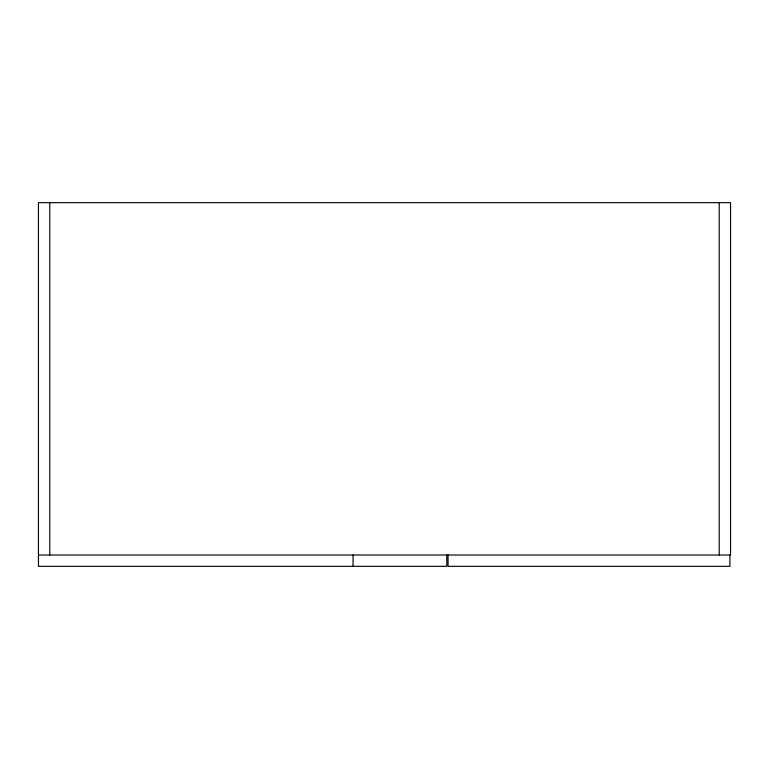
<?xml version="1.0" encoding="UTF-8"?>
<svg xmlns="http://www.w3.org/2000/svg" width="769" height="769" viewBox="0 0 769 769"><rect width="100%" height="100%" fill="white"/><g stroke="black" fill="none" stroke-linecap="round" stroke-linejoin="round"><path stroke-width="1.15" d="M38.45 555.007L730.55 555.007L730.55 202.67L38.45 202.67L38.45 566.33L446.789 566.33L446.789 555.007M729.925 555.007L729.925 566.33L448.048 566.33L448.048 555.007M719.226 202.67L719.226 555.007M353.038 555.007L353.038 566.33M49.774 202.67L49.774 555.007"/></g></svg>
